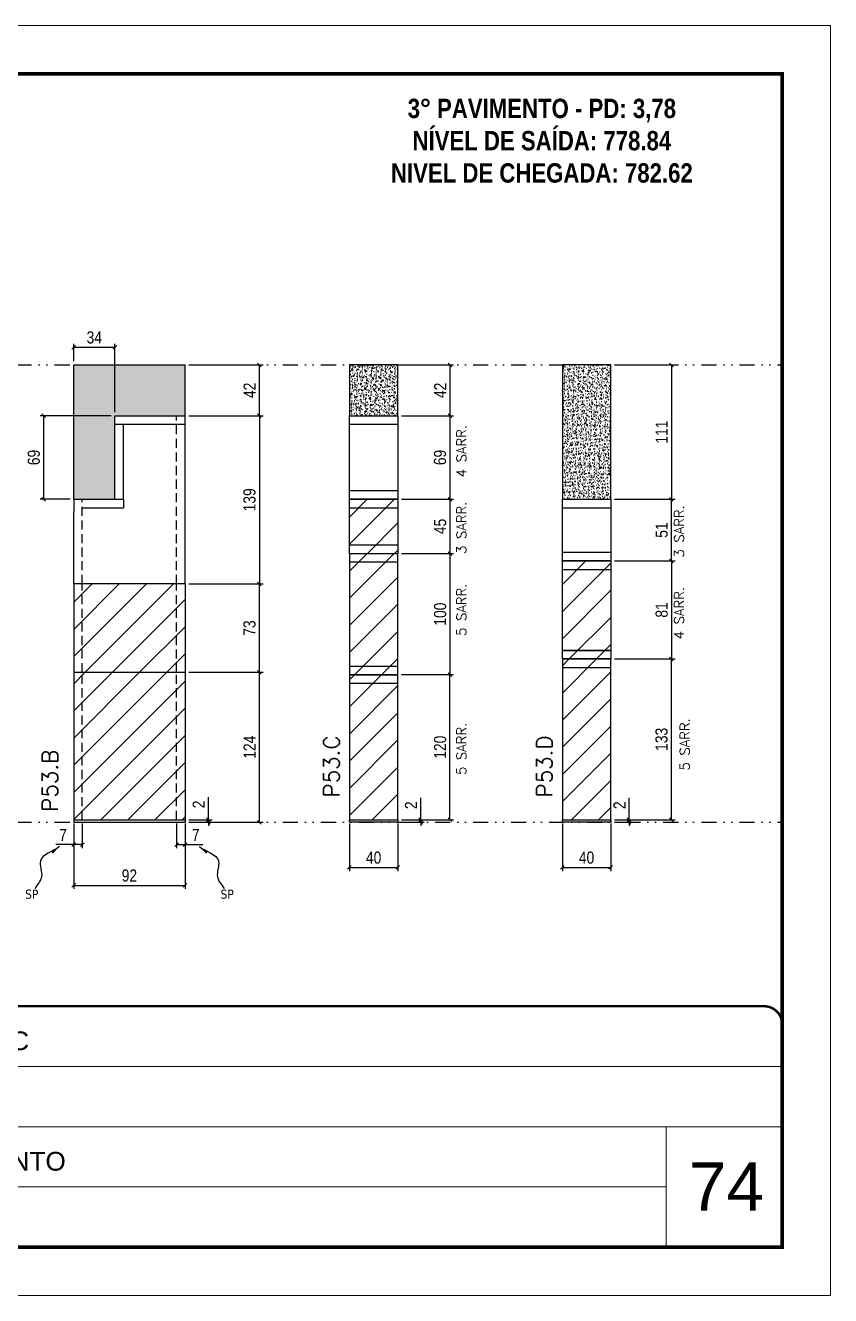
# Model space of a CAD drawing. Extents: x 2949 to 9203, y -16089 to 12527.
# Drawn here: x 5367 to 6033, y -9198 to -8148 of the extents above; entities that cross this region are included whole.
import ezdxf

# ---------------------------------------------------------------- set-up
doc = ezdxf.new("R2010")
doc.units = 0
for name, pattern in [('CONTINUO', [0]), ('DASHED', [0.75, 0.5, -0.25]), ('DIVIDE2', [0.625, 0.25, -0.125, 0, -0.125, 0, -0.125]), ('HIDDEN', [0.375, 0.25, -0.125])]:
    doc.linetypes.add(name, pattern=pattern)
for name, color, linetype, lineweight in [('CARIMBO', 255, 'Continuous', 9), ('Folhas', 255, 'Continuous', 9), ('Hachura', 251, 'Continuous', 9), ('SARRAFO DE PRESSAO', 251, 'DASHED', 9), ('Texto Seção', 7, 'Continuous', 15)]:
    doc.layers.add(name, color=color, linetype=linetype, lineweight=lineweight)
for name, color, linetype in [('COTA', 241, 'Continuous'), ('NOMENCLATURA', 7, 'Continuous'), ('Nível', 160, 'Continuous'), ('Painéis', 200, 'Continuous'), ('Romaneio', 10, 'Continuous'), ('SARR_2.2x7', 40, 'Continuous'), ('Sarrafo de Pressão', 42, 'HIDDEN'), ('texto', 7, 'Continuous')]:
    doc.layers.add(name, color=color, linetype=linetype)
doc.styles.add('ARIAL', font='arial.ttf')
doc.styles.add('COTA TECNICA', font='techl___.ttf', dxfattribs={"height": 10})
doc.styles.add('COTA TECNICA-50', font='techl___.ttf', dxfattribs={"height": 10})
doc.styles.add('REGUA-120', font='ROMANS.shx', dxfattribs={"height": 15})
doc.styles.add('ROMANC', font='techb___.ttf', dxfattribs={"height": 2.5})
doc.styles.add('ROMANS', font='romans.shx')
doc.styles.get("Standard").update_dxf_attribs({"font": 'arial.ttf'})
doc.dimstyles.new('COTA PAINEL-50', dxfattribs={"dimtxt": 10, "dimasz": 3, "dimexe": 3, "dimexo": 3, "dimgap": 3, "dimtad": 1, "dimdec": 1, "dimzin": 12, "dimdsep": 46, "dimtxsty": 'COTA TECNICA-50', "dimblk1": 'OBLIQUE', "dimblk2": 'OBLIQUE', "dimsah": 1, "dimcen": 0.9, "dimclrd": 4, "dimclre": 4, "dimclrt": 240, "dimadec": 1, "dimazin": 3, "dimtfac": 1, "dimtdec": 1, "dimtmove": 0, "dimatfit": 3, "dimfxl": 1, "dimtolj": 1, "dimtzin": 12, "dimarcsym": 0})
doc.dimstyles.new('PAINEL', dxfattribs={"dimtxt": 10, "dimasz": 3, "dimexe": 3, "dimexo": 3, "dimgap": 3, "dimtad": 1, "dimdec": 1, "dimzin": 12, "dimdsep": 46, "dimtxsty": 'COTA TECNICA', "dimblk1": 'OBLIQUE', "dimblk2": 'OBLIQUE', "dimsah": 1, "dimcen": 0.9, "dimclrd": 4, "dimclre": 4, "dimclrt": 240, "dimadec": 1, "dimazin": 3, "dimtfac": 1, "dimtdec": 1, "dimtmove": 0, "dimatfit": 3, "dimfxl": 1, "dimtolj": 1, "dimtzin": 12, "dimarcsym": 0})
doc.dimstyles.get("Standard").update_dxf_attribs({"dimtxt": 0.18, "dimasz": 0.18, "dimexe": 0.18, "dimexo": 0.0625, "dimgap": 0.09, "dimtad": 0, "dimtih": 1, "dimtoh": 1, "dimdec": 4, "dimzin": 0, "dimdsep": 46, "dimtxsty": 'Standard', "dimcen": 0.09, "dimadec": 0, "dimazin": 0, "dimtfac": 1, "dimtdec": 4, "dimtofl": 0, "dimtmove": 0, "dimatfit": 3, "dimfxl": 1, "dimtolj": 1, "dimtzin": 0, "dimarcsym": 0})
pattern_1 = [(45, (-124473.467, -34199.222), (-11.2253202, 11.2253202), [])]
pattern_2 = [(45, (-3170, 3445.725), (-11.22532, 11.22532), [])]

# ---------------------------------------------------------------- blocks, each defined once
blk = doc.blocks.new('9999999999')
at = {"color": 30, "linetype": 'CONTINUO'}
for p, q in [((98564.6, 34379.6), (99584, 34379.6)), ((98564.6, 34329.8), (99488, 34329.8)), ((99584, 34329.8), (99488, 34329.8)), ((99488, 34329.8), (99488, 34230.2)), ((98564.6, 34280), (99488, 34280))]:
    blk.add_line(p, q, dxfattribs=at)
at = {"color": 30, "linetype": 'CONTINUO', "const_width": 2}
blk.add_lwpolyline([(99584, 34230.2), (99584, 34414.4, 0.414214), (99569, 34429.4), (98229, 34429.4, 0.414214), (98214, 34414.4), (98214, 34245.2, 0.414214), (98229, 34230.2), (99584, 34230.2)], format="xyb", dxfattribs=at)
at = {"layer": 'Folhas'}
blk.add_lwpolyline([(98139, 34190.2), (99624, 34190.2), (99624, 35240.2), (98139, 35240.2)], close=True, dxfattribs=at)
at = {"layer": 'Folhas', "color": 30, "const_width": 3}
blk.add_lwpolyline([(98214, 34230.2), (99584, 34230.2), (99584, 35200.2), (98214, 35200.2)], close=True, dxfattribs=at)
at = {"color": 7, "linetype": 'Continuous', "ltscale": 5, "style": 'ARIAL'}
for s, height, p in [('ROCONTEC', 15.48, (98837.7, 34393.1)), ('3° PAVIMENTO', 15.483, (98837.7, 34293.5))]:
    blk.add_text(s, height=height, dxfattribs=at).set_placement(p)
blk = doc.blocks.new('_Oblique')
at = {"color": 0, "linetype": 'ByBlock', "lineweight": -2}
blk.add_line((-0.5, -0.5), (0.5, 0.5), dxfattribs=at)
blk = doc.blocks.new('*D2282')
at = {"layer": 'COTA', "color": 4, "lineweight": -2, "transparency": 16777216}
for p, q in [((5634.8, -8807.3), (5634.8, -8846.7)), ((5674.8, -8807.3), (5674.8, -8846.7)), ((5634.8, -8843.7), (5674.8, -8843.7))]:
    blk.add_line(p, q, dxfattribs=at)
at = {"layer": 'Defpoints', "color": 0, "transparency": 16777216}
for p in [(5634.8, -8804.3), (5674.8, -8804.3), (5674.8, -8843.7)]:
    blk.add_point(p, dxfattribs=at)
at = {"layer": 'COTA', "color": 4, "lineweight": -2, "transparency": 16777216, "xscale": 3, "yscale": 3, "zscale": 3, "rotation": 180}
blk.add_blockref('_Oblique', (5634.8, -8843.7), dxfattribs=at)
at = {"layer": 'COTA', "color": 4, "lineweight": -2, "transparency": 16777216, "xscale": 3, "yscale": 3, "zscale": 3}
blk.add_blockref('_Oblique', (5674.8, -8843.7), dxfattribs=at)
at = {"layer": 'COTA', "color": 240, "transparency": 16777216, "insert": (5654.8, -8835.6), "char_height": 10, "attachment_point": 5, "style": 'COTA TECNICA'}
blk.add_mtext('\\A1;40', dxfattribs=at)
blk = doc.blocks.new('*D2283')
at = {"layer": 'COTA', "color": 4, "lineweight": -2, "transparency": 16777216}
for p, q in [((5693.7, -8804.3), (5693.7, -8786.2)), ((5677.8, -8804.3), (5696.7, -8804.3)), ((5677.8, -8806.3), (5696.7, -8806.3)), ((5693.7, -8806.3), (5693.7, -8804.3)), ((5693.7, -8806.3), (5693.7, -8809.3))]:
    blk.add_line(p, q, dxfattribs=at)
at = {"layer": 'Defpoints', "color": 0, "transparency": 16777216}
for p in [(5674.8, -8804.3), (5674.8, -8806.3), (5693.7, -8804.3)]:
    blk.add_point(p, dxfattribs=at)
at = {"layer": 'COTA', "color": 4, "lineweight": -2, "transparency": 16777216, "xscale": 3, "yscale": 3, "zscale": 3}
for p, rotation in [((5693.7, -8804.3), 270), ((5693.7, -8806.3), 90)]:
    blk.add_blockref('_Oblique', p, dxfattribs=dict(at, rotation=rotation))
at = {"layer": 'COTA', "color": 240, "transparency": 16777216, "insert": (5685.7, -8792.3), "char_height": 10, "attachment_point": 5, "rotation": 90, "style": 'COTA TECNICA-50'}
blk.add_mtext('\\A1;2', dxfattribs=at)
blk = doc.blocks.new('*D2296')
at = {"layer": 'COTA', "color": 4, "linetype": 'ByBlock', "lineweight": -2, "transparency": 16777216}
for p, q in [((5677.8, -8684.3), (5720.9, -8684.3)), ((5717.9, -8804.3), (5717.9, -8684.3)), ((5677.8, -8804.3), (5720.9, -8804.3))]:
    blk.add_line(p, q, dxfattribs=at)
at = {"layer": 'Defpoints', "color": 0, "linetype": 'ByBlock', "transparency": 16777216}
for p in [(5674.8, -8684.3), (5717.9, -8684.3), (5674.8, -8804.3)]:
    blk.add_point(p, dxfattribs=at)
at = {"layer": 'COTA', "color": 4, "linetype": 'ByBlock', "lineweight": -2, "transparency": 16777216, "xscale": 3, "yscale": 3, "zscale": 3}
for p, rotation in [((5717.9, -8684.3), 90), ((5717.9, -8804.3), 270)]:
    blk.add_blockref('_Oblique', p, dxfattribs=dict(at, rotation=rotation))
at = {"layer": 'COTA', "color": 240, "linetype": 'ByBlock', "transparency": 16777216, "insert": (5709.8, -8744.3), "char_height": 10, "attachment_point": 5, "rotation": 90, "style": 'COTA TECNICA'}
blk.add_mtext('\\A1;120', dxfattribs=at)
blk = doc.blocks.new('*D2284')
at = {"layer": 'COTA', "color": 4, "lineweight": -2, "transparency": 16777216}
for p, q in [((5810.8, -8807.3), (5810.8, -8846.7)), ((5850.8, -8807.3), (5850.8, -8846.7)), ((5810.8, -8843.7), (5850.8, -8843.7))]:
    blk.add_line(p, q, dxfattribs=at)
at = {"layer": 'Defpoints', "color": 0, "transparency": 16777216}
for p in [(5810.8, -8804.3), (5850.8, -8804.3), (5850.8, -8843.7)]:
    blk.add_point(p, dxfattribs=at)
at = {"layer": 'COTA', "color": 4, "lineweight": -2, "transparency": 16777216, "xscale": 3, "yscale": 3, "zscale": 3, "rotation": 180}
blk.add_blockref('_Oblique', (5810.8, -8843.7), dxfattribs=at)
at = {"layer": 'COTA', "color": 4, "lineweight": -2, "transparency": 16777216, "xscale": 3, "yscale": 3, "zscale": 3}
blk.add_blockref('_Oblique', (5850.8, -8843.7), dxfattribs=at)
at = {"layer": 'COTA', "color": 240, "transparency": 16777216, "insert": (5830.8, -8835.6), "char_height": 10, "attachment_point": 5, "style": 'COTA TECNICA'}
blk.add_mtext('\\A1;40', dxfattribs=at)
blk = doc.blocks.new('*D2285')
at = {"layer": 'COTA', "color": 4, "lineweight": -2, "transparency": 16777216}
for p, q in [((5866, -8804.3), (5866, -8786.2)), ((5853.8, -8804.3), (5869, -8804.3)), ((5853.8, -8806.3), (5869, -8806.3)), ((5866, -8806.3), (5866, -8804.3)), ((5866, -8806.3), (5866, -8809.3))]:
    blk.add_line(p, q, dxfattribs=at)
at = {"layer": 'Defpoints', "color": 0, "transparency": 16777216}
for p in [(5850.8, -8804.3), (5850.8, -8806.3), (5866, -8804.3)]:
    blk.add_point(p, dxfattribs=at)
at = {"layer": 'COTA', "color": 4, "lineweight": -2, "transparency": 16777216, "xscale": 3, "yscale": 3, "zscale": 3}
for p, rotation in [((5866, -8804.3), 270), ((5866, -8806.3), 90)]:
    blk.add_blockref('_Oblique', p, dxfattribs=dict(at, rotation=rotation))
at = {"layer": 'COTA', "color": 240, "transparency": 16777216, "insert": (5858, -8792.3), "char_height": 10, "attachment_point": 5, "rotation": 90, "style": 'COTA TECNICA-50'}
blk.add_mtext('\\A1;2', dxfattribs=at)
blk = doc.blocks.new('*D2297')
at = {"layer": 'COTA', "color": 4, "linetype": 'ByBlock', "lineweight": -2, "transparency": 16777216}
for p, q in [((5853.8, -8428.3), (5904, -8428.3)), ((5901, -8428.3), (5901, -8539.3)), ((5853.8, -8539.3), (5904, -8539.3))]:
    blk.add_line(p, q, dxfattribs=at)
at = {"layer": 'Defpoints', "color": 0, "linetype": 'ByBlock', "transparency": 16777216}
for p in [(5850.8, -8428.3), (5850.8, -8539.3), (5901, -8539.3)]:
    blk.add_point(p, dxfattribs=at)
at = {"layer": 'COTA', "color": 4, "linetype": 'ByBlock', "lineweight": -2, "transparency": 16777216, "xscale": 3, "yscale": 3, "zscale": 3}
for p, rotation in [((5901, -8428.3), 90), ((5901, -8539.3), 270)]:
    blk.add_blockref('_Oblique', p, dxfattribs=dict(at, rotation=rotation))
at = {"layer": 'COTA', "color": 240, "linetype": 'ByBlock', "transparency": 16777216, "insert": (5892.9, -8483.8), "char_height": 10, "attachment_point": 5, "rotation": 90, "style": 'COTA TECNICA'}
blk.add_mtext('\\A1;111', dxfattribs=at)
blk = doc.blocks.new('*D2298')
at = {"layer": 'COTA', "color": 4, "linetype": 'ByBlock', "lineweight": -2, "transparency": 16777216}
for p, q in [((5853.8, -8671.3), (5904, -8671.3)), ((5901, -8804.3), (5901, -8671.3)), ((5853.8, -8804.3), (5904, -8804.3))]:
    blk.add_line(p, q, dxfattribs=at)
at = {"layer": 'Defpoints', "color": 0, "linetype": 'ByBlock', "transparency": 16777216}
for p in [(5850.8, -8671.3), (5901, -8671.3), (5850.8, -8804.3)]:
    blk.add_point(p, dxfattribs=at)
at = {"layer": 'COTA', "color": 4, "linetype": 'ByBlock', "lineweight": -2, "transparency": 16777216, "xscale": 3, "yscale": 3, "zscale": 3}
for p, rotation in [((5901, -8671.3), 90), ((5901, -8804.3), 270)]:
    blk.add_blockref('_Oblique', p, dxfattribs=dict(at, rotation=rotation))
at = {"layer": 'COTA', "color": 240, "linetype": 'ByBlock', "transparency": 16777216, "insert": (5892.8, -8737.8), "char_height": 10, "attachment_point": 5, "rotation": 90, "style": 'COTA TECNICA'}
blk.add_mtext('\\A1;133', dxfattribs=at)
blk = doc.blocks.new('*D2286')
at = {"layer": 'COTA', "color": 4, "lineweight": -2, "transparency": 16777216}
for p, q in [((5406.9, -8807.3), (5406.9, -8861.5)), ((5498.9, -8807.3), (5498.9, -8861.5)), ((5406.9, -8858.5), (5498.9, -8858.5))]:
    blk.add_line(p, q, dxfattribs=at)
at = {"layer": 'Defpoints', "color": 0, "transparency": 16777216}
for p in [(5406.9, -8804.3), (5498.9, -8804.3), (5498.9, -8858.5)]:
    blk.add_point(p, dxfattribs=at)
at = {"layer": 'COTA', "color": 4, "lineweight": -2, "transparency": 16777216, "xscale": 3, "yscale": 3, "zscale": 3, "rotation": 180}
blk.add_blockref('_Oblique', (5406.9, -8858.5), dxfattribs=at)
at = {"layer": 'COTA', "color": 4, "lineweight": -2, "transparency": 16777216, "xscale": 3, "yscale": 3, "zscale": 3}
blk.add_blockref('_Oblique', (5498.9, -8858.5), dxfattribs=at)
at = {"layer": 'COTA', "color": 240, "transparency": 16777216, "insert": (5452.9, -8850.4), "char_height": 10, "attachment_point": 5, "style": 'COTA TECNICA'}
blk.add_mtext('\\A1;92', dxfattribs=at)
blk = doc.blocks.new('*D2287')
at = {"layer": 'COTA', "color": 4, "lineweight": -2, "transparency": 16777216}
for p, q in [((5491.9, -8807.3), (5491.9, -8827.8)), ((5498.9, -8809.3), (5498.9, -8827.8)), ((5491.9, -8824.8), (5498.9, -8824.8)), ((5498.9, -8824.8), (5513.7, -8824.8))]:
    blk.add_line(p, q, dxfattribs=at)
at = {"layer": 'Defpoints', "color": 0, "transparency": 16777216}
for p in [(5491.9, -8804.3), (5498.9, -8806.3), (5498.9, -8824.8)]:
    blk.add_point(p, dxfattribs=at)
at = {"layer": 'COTA', "color": 4, "lineweight": -2, "transparency": 16777216, "xscale": 3, "yscale": 3, "zscale": 3, "rotation": 180}
blk.add_blockref('_Oblique', (5491.9, -8824.8), dxfattribs=at)
at = {"layer": 'COTA', "color": 4, "lineweight": -2, "transparency": 16777216, "xscale": 3, "yscale": 3, "zscale": 3}
blk.add_blockref('_Oblique', (5498.9, -8824.8), dxfattribs=at)
at = {"layer": 'COTA', "color": 240, "transparency": 16777216, "insert": (5507.8, -8816.8), "char_height": 10, "attachment_point": 5, "style": 'COTA TECNICA-50'}
blk.add_mtext('\\A1;7', dxfattribs=at)
blk = doc.blocks.new('*D2288')
at = {"layer": 'COTA', "color": 4, "lineweight": -2, "transparency": 16777216}
for p, q in [((5406.9, -8809.3), (5406.9, -8827.8)), ((5413.9, -8807.3), (5413.9, -8827.8)), ((5406.9, -8824.8), (5392.2, -8824.8)), ((5413.9, -8824.8), (5406.9, -8824.8))]:
    blk.add_line(p, q, dxfattribs=at)
at = {"layer": 'Defpoints', "color": 0, "transparency": 16777216}
for p in [(5406.9, -8806.3), (5413.9, -8804.3), (5406.9, -8824.8)]:
    blk.add_point(p, dxfattribs=at)
at = {"layer": 'COTA', "color": 4, "lineweight": -2, "transparency": 16777216, "xscale": 3, "yscale": 3, "zscale": 3, "rotation": 180}
blk.add_blockref('_Oblique', (5406.9, -8824.8), dxfattribs=at)
at = {"layer": 'COTA', "color": 4, "lineweight": -2, "transparency": 16777216, "xscale": 3, "yscale": 3, "zscale": 3}
blk.add_blockref('_Oblique', (5413.9, -8824.8), dxfattribs=at)
at = {"layer": 'COTA', "color": 240, "transparency": 16777216, "insert": (5398.1, -8816.8), "char_height": 10, "attachment_point": 5, "style": 'COTA TECNICA-50'}
blk.add_mtext('\\A1;7', dxfattribs=at)
blk = doc.blocks.new('*D2289')
at = {"layer": 'Defpoints', "color": 0, "linetype": 'ByBlock', "transparency": 16777216}
for p in [(5498.9, -8682.3), (5560.4, -8682.3), (5498.9, -8806.3)]:
    blk.add_point(p, dxfattribs=at)
at = {"layer": 'Romaneio', "color": 4, "linetype": 'ByBlock', "lineweight": -2, "transparency": 16777216}
for p, q in [((5501.9, -8682.3), (5563.4, -8682.3)), ((5560.4, -8806.3), (5560.4, -8682.3)), ((5501.9, -8806.3), (5563.4, -8806.3))]:
    blk.add_line(p, q, dxfattribs=at)
at = {"layer": 'Romaneio', "color": 4, "linetype": 'ByBlock', "lineweight": -2, "transparency": 16777216, "xscale": 3, "yscale": 3, "zscale": 3}
for p, rotation in [((5560.4, -8682.3), 90), ((5560.4, -8806.3), 270)]:
    blk.add_blockref('_Oblique', p, dxfattribs=dict(at, rotation=rotation))
at = {"layer": 'Romaneio', "color": 240, "linetype": 'ByBlock', "transparency": 16777216, "insert": (5552.3, -8744.3), "char_height": 10, "attachment_point": 5, "rotation": 90, "style": 'COTA TECNICA'}
blk.add_mtext('\\A1;124', dxfattribs=at)
blk = doc.blocks.new('*D2290')
at = {"layer": 'COTA', "color": 4, "lineweight": -2, "transparency": 16777216}
for p, q in [((5518.2, -8804.3), (5518.2, -8785.5)), ((5501.9, -8804.3), (5521.2, -8804.3)), ((5501.9, -8806.3), (5521.2, -8806.3)), ((5518.2, -8806.3), (5518.2, -8804.3)), ((5518.2, -8806.3), (5518.2, -8809.3))]:
    blk.add_line(p, q, dxfattribs=at)
at = {"layer": 'Defpoints', "color": 0, "transparency": 16777216}
for p in [(5498.9, -8804.3), (5498.9, -8806.3), (5518.2, -8806.3)]:
    blk.add_point(p, dxfattribs=at)
at = {"layer": 'COTA', "color": 4, "lineweight": -2, "transparency": 16777216, "xscale": 3, "yscale": 3, "zscale": 3}
for p, rotation in [((5518.2, -8804.3), 270), ((5518.2, -8806.3), 90)]:
    blk.add_blockref('_Oblique', p, dxfattribs=dict(at, rotation=rotation))
at = {"layer": 'COTA', "color": 240, "transparency": 16777216, "insert": (5510.2, -8791.6), "char_height": 10, "attachment_point": 5, "rotation": 90, "style": 'COTA TECNICA-50'}
blk.add_mtext('\\A1;2', dxfattribs=at)
blk = doc.blocks.new('*D2291')
at = {"layer": 'COTA', "color": 4, "linetype": 'ByBlock', "lineweight": -2, "transparency": 16777216}
for p, q in [((5501.9, -8609.3), (5563.4, -8609.3)), ((5560.4, -8682.3), (5560.4, -8609.3)), ((5504.3, -8682.3), (5563.4, -8682.3))]:
    blk.add_line(p, q, dxfattribs=at)
at = {"layer": 'Defpoints', "color": 0, "linetype": 'ByBlock', "transparency": 16777216}
for p in [(5498.9, -8609.3), (5560.4, -8609.3), (5501.3, -8682.3)]:
    blk.add_point(p, dxfattribs=at)
at = {"layer": 'COTA', "color": 4, "linetype": 'ByBlock', "lineweight": -2, "transparency": 16777216, "xscale": 3, "yscale": 3, "zscale": 3}
for p, rotation in [((5560.4, -8609.3), 90), ((5560.4, -8682.3), 270)]:
    blk.add_blockref('_Oblique', p, dxfattribs=dict(at, rotation=rotation))
at = {"layer": 'COTA', "color": 240, "linetype": 'ByBlock', "transparency": 16777216, "insert": (5552.2, -8645.8), "char_height": 10, "attachment_point": 5, "rotation": 90, "style": 'COTA TECNICA'}
blk.add_mtext('\\A1;73', dxfattribs=at)
blk = doc.blocks.new('*D2300')
at = {"layer": 'COTA', "color": 4, "linetype": 'ByBlock', "lineweight": -2, "transparency": 16777216}
for p, q in [((5677.8, -8428.3), (5720.9, -8428.3)), ((5717.9, -8428.3), (5717.9, -8470.3)), ((5677.8, -8470.3), (5720.9, -8470.3))]:
    blk.add_line(p, q, dxfattribs=at)
at = {"layer": 'Defpoints', "color": 0, "linetype": 'ByBlock', "transparency": 16777216}
for p in [(5674.8, -8428.3), (5674.8, -8470.3), (5717.9, -8470.3)]:
    blk.add_point(p, dxfattribs=at)
at = {"layer": 'COTA', "color": 4, "linetype": 'ByBlock', "lineweight": -2, "transparency": 16777216, "xscale": 3, "yscale": 3, "zscale": 3}
for p, rotation in [((5717.9, -8428.3), 90), ((5717.9, -8470.3), 270)]:
    blk.add_blockref('_Oblique', p, dxfattribs=dict(at, rotation=rotation))
at = {"layer": 'COTA', "color": 240, "linetype": 'ByBlock', "transparency": 16777216, "insert": (5709.8, -8449.3), "char_height": 10, "attachment_point": 5, "rotation": 90, "style": 'COTA TECNICA'}
blk.add_mtext('\\A1;42', dxfattribs=at)
blk = doc.blocks.new('*D2292')
at = {"layer": 'COTA', "color": 4, "linetype": 'ByBlock', "lineweight": -2, "transparency": 16777216}
for p, q in [((5677.8, -8584.3), (5720.9, -8584.3)), ((5717.9, -8584.3), (5717.9, -8684.3)), ((5677.8, -8684.3), (5720.9, -8684.3))]:
    blk.add_line(p, q, dxfattribs=at)
at = {"layer": 'Defpoints', "color": 0, "linetype": 'ByBlock', "transparency": 16777216}
for p in [(5674.8, -8584.3), (5674.8, -8684.3), (5717.9, -8684.3)]:
    blk.add_point(p, dxfattribs=at)
at = {"layer": 'COTA', "color": 4, "linetype": 'ByBlock', "lineweight": -2, "transparency": 16777216, "xscale": 3, "yscale": 3, "zscale": 3}
for p, rotation in [((5717.9, -8584.3), 90), ((5717.9, -8684.3), 270)]:
    blk.add_blockref('_Oblique', p, dxfattribs=dict(at, rotation=rotation))
at = {"layer": 'COTA', "color": 240, "linetype": 'ByBlock', "transparency": 16777216, "insert": (5709.8, -8634.3), "char_height": 10, "attachment_point": 5, "rotation": 90, "style": 'COTA TECNICA'}
blk.add_mtext('\\A1;100', dxfattribs=at)
blk = doc.blocks.new('*D2299')
at = {"layer": 'COTA', "color": 4, "lineweight": -2, "transparency": 16777216}
for p, q in [((5853.8, -8590.3), (5904, -8590.3)), ((5901, -8590.3), (5901, -8671.3)), ((5853.8, -8671.3), (5904, -8671.3))]:
    blk.add_line(p, q, dxfattribs=at)
at = {"layer": 'Defpoints', "color": 0, "transparency": 16777216}
for p in [(5850.8, -8590.3), (5850.8, -8671.3), (5901, -8671.3)]:
    blk.add_point(p, dxfattribs=at)
at = {"layer": 'COTA', "color": 4, "lineweight": -2, "transparency": 16777216, "xscale": 3, "yscale": 3, "zscale": 3}
for p, rotation in [((5901, -8590.3), 90), ((5901, -8671.3), 270)]:
    blk.add_blockref('_Oblique', p, dxfattribs=dict(at, rotation=rotation))
at = {"layer": 'COTA', "color": 240, "transparency": 16777216, "insert": (5892.9, -8630.8), "char_height": 10, "attachment_point": 5, "rotation": 90, "style": 'COTA TECNICA'}
blk.add_mtext('\\A1;81', dxfattribs=at)
blk = doc.blocks.new('*D2441')
at = {"layer": 'COTA', "color": 4, "lineweight": -2, "transparency": 16777216}
for p, q in [((5501.9, -8470.3), (5563.4, -8470.3)), ((5560.4, -8470.3), (5560.4, -8609.3)), ((5501.9, -8609.3), (5563.4, -8609.3))]:
    blk.add_line(p, q, dxfattribs=at)
at = {"layer": 'Defpoints', "color": 0, "transparency": 16777216}
for p in [(5498.9, -8470.3), (5498.9, -8609.3), (5560.4, -8609.3)]:
    blk.add_point(p, dxfattribs=at)
at = {"layer": 'COTA', "color": 4, "lineweight": -2, "transparency": 16777216, "xscale": 3, "yscale": 3, "zscale": 3}
for p, rotation in [((5560.4, -8470.3), 90), ((5560.4, -8609.3), 270)]:
    blk.add_blockref('_Oblique', p, dxfattribs=dict(at, rotation=rotation))
at = {"layer": 'COTA', "color": 240, "transparency": 16777216, "insert": (5552.2, -8539.8), "char_height": 10, "attachment_point": 5, "rotation": 90, "style": 'COTA TECNICA-50'}
blk.add_mtext('\\A1;139', dxfattribs=at)
blk = doc.blocks.new('*D2442')
at = {"layer": 'COTA', "color": 4, "lineweight": -2, "transparency": 16777216}
for p, q in [((5406.9, -8425.3), (5406.9, -8410.8)), ((5440.9, -8413.8), (5406.9, -8413.8)), ((5440.9, -8467.3), (5440.9, -8410.8))]:
    blk.add_line(p, q, dxfattribs=at)
at = {"layer": 'Defpoints', "color": 0, "transparency": 16777216}
for p in [(5406.9, -8413.8), (5406.9, -8428.3), (5440.9, -8470.3)]:
    blk.add_point(p, dxfattribs=at)
at = {"layer": 'COTA', "color": 4, "lineweight": -2, "transparency": 16777216, "xscale": 3, "yscale": 3, "zscale": 3, "rotation": 180}
blk.add_blockref('_Oblique', (5406.9, -8413.8), dxfattribs=at)
at = {"layer": 'COTA', "color": 4, "lineweight": -2, "transparency": 16777216, "xscale": 3, "yscale": 3, "zscale": 3}
blk.add_blockref('_Oblique', (5440.9, -8413.8), dxfattribs=at)
at = {"layer": 'COTA', "color": 240, "transparency": 16777216, "insert": (5423.9, -8405.6), "char_height": 10, "attachment_point": 5, "style": 'COTA TECNICA-50'}
blk.add_mtext('\\A1;34', dxfattribs=at)
blk = doc.blocks.new('*D2443')
at = {"layer": 'COTA', "color": 4, "lineweight": -2, "transparency": 16777216}
for p, q in [((5437.9, -8470.3), (5379, -8470.3)), ((5382, -8470.3), (5382, -8539.3)), ((5403.9, -8539.3), (5379, -8539.3))]:
    blk.add_line(p, q, dxfattribs=at)
at = {"layer": 'Defpoints', "color": 0, "transparency": 16777216}
for p in [(5440.9, -8470.3), (5382, -8539.3), (5406.9, -8539.3)]:
    blk.add_point(p, dxfattribs=at)
at = {"layer": 'COTA', "color": 4, "lineweight": -2, "transparency": 16777216, "xscale": 3, "yscale": 3, "zscale": 3}
for p, rotation in [((5382, -8470.3), 90), ((5382, -8539.3), 270)]:
    blk.add_blockref('_Oblique', p, dxfattribs=dict(at, rotation=rotation))
at = {"layer": 'COTA', "color": 240, "transparency": 16777216, "insert": (5373.9, -8504.8), "char_height": 10, "attachment_point": 5, "rotation": 90, "style": 'COTA TECNICA-50'}
blk.add_mtext('\\A1;69', dxfattribs=at)
blk = doc.blocks.new('*D2444')
at = {"layer": 'COTA', "color": 4, "lineweight": -2, "transparency": 16777216}
for p, q in [((5677.8, -8539.3), (5720.9, -8539.3)), ((5717.9, -8539.3), (5717.9, -8584.3)), ((5677.8, -8584.3), (5720.9, -8584.3))]:
    blk.add_line(p, q, dxfattribs=at)
at = {"layer": 'Defpoints', "color": 0, "transparency": 16777216}
for p in [(5674.8, -8539.3), (5674.8, -8584.3), (5717.9, -8584.3)]:
    blk.add_point(p, dxfattribs=at)
at = {"layer": 'COTA', "color": 4, "lineweight": -2, "transparency": 16777216, "xscale": 3, "yscale": 3, "zscale": 3}
for p, rotation in [((5717.9, -8539.3), 90), ((5717.9, -8584.3), 270)]:
    blk.add_blockref('_Oblique', p, dxfattribs=dict(at, rotation=rotation))
at = {"layer": 'COTA', "color": 240, "transparency": 16777216, "insert": (5709.8, -8561.8), "char_height": 10, "attachment_point": 5, "rotation": 90, "style": 'COTA TECNICA-50'}
blk.add_mtext('\\A1;45', dxfattribs=at)
blk = doc.blocks.new('*D2882')
at = {"layer": 'COTA', "color": 4, "lineweight": -2, "transparency": 16777216}
for p, q in [((5677.8, -8470.3), (5720.9, -8470.3)), ((5717.9, -8470.3), (5717.9, -8539.3)), ((5677.8, -8539.3), (5720.9, -8539.3))]:
    blk.add_line(p, q, dxfattribs=at)
at = {"layer": 'Defpoints', "color": 0, "transparency": 16777216}
for p in [(5674.8, -8470.3), (5674.8, -8539.3), (5717.9, -8539.3)]:
    blk.add_point(p, dxfattribs=at)
at = {"layer": 'COTA', "color": 4, "lineweight": -2, "transparency": 16777216, "xscale": 3, "yscale": 3, "zscale": 3}
for p, rotation in [((5717.9, -8470.3), 90), ((5717.9, -8539.3), 270)]:
    blk.add_blockref('_Oblique', p, dxfattribs=dict(at, rotation=rotation))
at = {"layer": 'COTA', "color": 240, "transparency": 16777216, "insert": (5709.7, -8504.8), "char_height": 10, "attachment_point": 5, "rotation": 90, "style": 'COTA TECNICA-50'}
blk.add_mtext('\\A1;69', dxfattribs=at)
blk = doc.blocks.new('*D2883')
at = {"layer": 'COTA', "color": 4, "lineweight": -2, "transparency": 16777216}
for p, q in [((5853.8, -8539.3), (5904, -8539.3)), ((5901, -8590.3), (5901, -8539.3)), ((5853.8, -8590.3), (5904, -8590.3))]:
    blk.add_line(p, q, dxfattribs=at)
at = {"layer": 'Defpoints', "color": 0, "transparency": 16777216}
for p in [(5850.8, -8539.3), (5901, -8539.3), (5850.8, -8590.3)]:
    blk.add_point(p, dxfattribs=at)
at = {"layer": 'COTA', "color": 4, "lineweight": -2, "transparency": 16777216, "xscale": 3, "yscale": 3, "zscale": 3}
for p, rotation in [((5901, -8539.3), 90), ((5901, -8590.3), 270)]:
    blk.add_blockref('_Oblique', p, dxfattribs=dict(at, rotation=rotation))
at = {"layer": 'COTA', "color": 240, "transparency": 16777216, "insert": (5892.9, -8564.8), "char_height": 10, "attachment_point": 5, "rotation": 90, "style": 'COTA TECNICA-50'}
blk.add_mtext('\\A1;51', dxfattribs=at)
blk = doc.blocks.new('*D2884')
at = {"layer": 'COTA', "color": 4, "lineweight": -2, "transparency": 16777216}
for p, q in [((5501.9, -8428.3), (5563.4, -8428.3)), ((5560.4, -8470.3), (5560.4, -8428.3)), ((5501.9, -8470.3), (5563.4, -8470.3))]:
    blk.add_line(p, q, dxfattribs=at)
at = {"layer": 'Defpoints', "color": 0, "transparency": 16777216}
for p in [(5498.9, -8428.3), (5560.4, -8428.3), (5498.9, -8470.3)]:
    blk.add_point(p, dxfattribs=at)
at = {"layer": 'COTA', "color": 4, "lineweight": -2, "transparency": 16777216, "xscale": 3, "yscale": 3, "zscale": 3}
for p, rotation in [((5560.4, -8428.3), 90), ((5560.4, -8470.3), 270)]:
    blk.add_blockref('_Oblique', p, dxfattribs=dict(at, rotation=rotation))
at = {"layer": 'COTA', "color": 240, "transparency": 16777216, "insert": (5552.3, -8449.3), "char_height": 10, "attachment_point": 5, "rotation": 90, "style": 'COTA TECNICA-50'}
blk.add_mtext('\\A1;42', dxfattribs=at)

msp = doc.modelspace()

# ---------------------------------------------------------------- hatches: boundary and pattern name
at = {"layer": 'COTA', "linetype": 'ByBlock'}
h = msp.add_hatch(dxfattribs=at)
h.set_pattern_fill('AR-CONC', color=256, scale=0.03)
h.set_pattern_definition([(50, (1858.552, -6873.4506), (5.46554, -0.4781726), [0.5715, -6.2865]), (355, (1858.552, -6873.4506), (-1.057303, 5.731705), [0.4572, -5.0292175]), (100.45144, (1859.007, -6873.4905), (4.4082374, 5.2535326), [0.4857, -5.342707]), (46.1842, (1858.552, -6871.9266), (8.132371, -1.26127), [0.85725, -9.42975]), (96.63556, (1859.2295, -6872.032), (7.122124, 7.422784), [0.72855, -8.014068]), (351.18415, (1858.552, -6871.927), (7.122124, 7.422784), [0.685799, -7.543792]), (21, (1859.314, -6872.3076), (4.5484317, -3.067956), [0.5715, -6.2865]), (326, (1859.314, -6872.3076), (1.854061, 5.525639), [0.4572, -5.0292]), (71.45144, (1859.693, -6872.5633), (6.4024926, 2.457683), [0.4857, -5.342698]), (37.5, (1858.5518, -6873.4506), (0.0926581, 2.5366512), [0, -4.96824, 0, -5.1054, 0, -5.04825]), (7.5, (1858.5518, -6873.4506), (2.0045899, 3.0054172), [0, -2.91084, 0, -4.85394, 0, -1.92405]), (327.5, (1856.8525, -6873.4506), (4.0677179, -0.1718623), [0, -1.905, 0, -5.9436, 0, -7.8867]), (317.5, (1856.0905, -6873.4506), (4.4438754, 0.7627947), [0, -2.4765, 0, -3.94716, 0, -5.6007])])
h.paths.add_polyline_path([(5406.95, -8539.33), (5440.95, -8539.33), (5440.95, -8470.33), (5498.95, -8470.33), (5498.95, -8428.33), (5406.95, -8428.33)])
h = msp.add_hatch(dxfattribs=at)
h.set_pattern_fill('AR-CONC', color=256, scale=0.03)
h.set_pattern_definition([(50, (-126090.3215, -37706.547), (5.46554007, -0.47817257), [0.5715, -6.2865]), (355, (-126090.3215, -37706.547), (-1.05730264, 5.73170536), [0.4572, -5.02921753]), (100.4514447, (-126089.866, -37706.587), (4.40823741, 5.25353256), [0.48570026, -5.34270734]), (46.1842, (-126090.3215, -37705.023), (8.13237123, -1.26126984), [0.85725, -9.42975]), (96.6355576, (-126089.644, -37705.128), (7.122124, 7.42278374), [0.7285507, -8.01406824]), (351.184151, (-126090.3215, -37705.023), (7.122124, 7.42278374), [0.685799, -7.54379196]), (21, (-126089.5595, -37705.404), (4.54843174, -3.06795595), [0.5715, -6.2865]), (326, (-126089.5595, -37705.404), (1.85406085, 5.52563898), [0.4572, -5.0292]), (71.451445, (-126089.1805, -37705.6596), (6.40249258, 2.45768307), [0.48570026, -5.34269813]), (37.5, (-126090.3215, -37706.547), (0.092658098, 2.536651166), [0, -4.96824, 0, -5.1054, 0, -5.04825]), (7.5, (-126090.3215, -37706.547), (2.004589875, 3.005417245), [0, -2.91084, 0, -4.85394, 0, -1.92405]), (327.5, (-126092.0208, -37706.547), (4.067717855, -0.17186232), [0, -1.905, 0, -5.9436, 0, -7.8867]), (317.5, (-126092.7828, -37706.547), (4.44387544, 0.76279473), [0, -2.4765, 0, -3.94716, 0, -5.6007])])
h.paths.add_polyline_path([(5634.78, -8470.33), (5674.78, -8470.33), (5674.78, -8428.33), (5634.78, -8428.33)])
h = msp.add_hatch(dxfattribs=at)
h.set_pattern_fill('AR-CONC', color=256, scale=0.03)
h.set_pattern_definition([(50, (-125914.2647, -37683.747), (5.46554007, -0.47817257), [0.5715, -6.2865]), (355, (-125914.2647, -37683.747), (-1.05730264, 5.73170536), [0.4572, -5.02921753]), (100.4514447, (-125913.809, -37683.787), (4.40823741, 5.25353256), [0.48570026, -5.34270734]), (46.1842, (-125914.265, -37682.223), (8.13237123, -1.26126984), [0.85725, -9.42975]), (96.6355576, (-125913.587, -37682.328), (7.122124, 7.42278374), [0.7285507, -8.01406824]), (351.184151, (-125914.265, -37682.223), (7.122124, 7.42278374), [0.685799, -7.54379196]), (21, (-125913.5027, -37682.604), (4.54843174, -3.06795595), [0.5715, -6.2865]), (326, (-125913.5027, -37682.604), (1.85406085, 5.52563898), [0.4572, -5.0292]), (71.451445, (-125913.1237, -37682.8596), (6.40249258, 2.45768307), [0.48570026, -5.34269813]), (37.5, (-125914.2647, -37683.747), (0.092658098, 2.536651166), [0, -4.96824, 0, -5.1054, 0, -5.04825]), (7.5, (-125914.2647, -37683.747), (2.004589875, 3.005417245), [0, -2.91084, 0, -4.85394, 0, -1.92405]), (327.5, (-125915.964, -37683.747), (4.067717855, -0.17186232), [0, -1.905, 0, -5.9436, 0, -7.8867]), (317.5, (-125916.726, -37683.747), (4.44387544, 0.76279473), [0, -2.4765, 0, -3.94716, 0, -5.6007])])
h.paths.add_polyline_path([(5810.84, -8539.33), (5850.84, -8539.33), (5850.84, -8428.33), (5810.84, -8428.33)])
at = {"layer": 'Hachura', "linetype": 'ByBlock'}
h = msp.add_hatch(dxfattribs=at)
h.set_pattern_fill('ANSI31', color=256, scale=5)
h.paths.add_polyline_path([(5674.78, -8539.33), (5634.78, -8539.33), (5634.78, -8584.33), (5674.78, -8584.33)])
h = msp.add_hatch(dxfattribs=at)
h.set_pattern_fill('ANSI31', color=256, scale=5)
h.set_pattern_definition(pattern_1)
h.paths.add_polyline_path([(5674.78, -8584.33), (5634.78, -8584.33), (5634.78, -8804.33), (5674.78, -8804.33)])
at = {"layer": 'Hachura'}
h = msp.add_hatch(dxfattribs=at)
h.set_pattern_fill('ANSI31', color=256, scale=5)
h.set_pattern_definition(pattern_2)
h.paths.add_polyline_path([(5850.84, -8671.33), (5850.84, -8590.33), (5810.84, -8590.33), (5810.84, -8671.33)])
at = {"layer": 'Hachura', "linetype": 'ByBlock'}
h = msp.add_hatch(dxfattribs=at)
h.set_pattern_fill('ANSI31', color=256, scale=5)
h.set_pattern_definition(pattern_1)
h.paths.add_polyline_path([(5498.95, -8609.33), (5406.95, -8609.33), (5406.95, -8682.33), (5498.95, -8682.33)])
at = {"layer": 'Hachura'}
h = msp.add_hatch(dxfattribs=at)
h.set_pattern_fill('ANSI31', color=256, scale=5)
h.set_pattern_definition(pattern_2)
h.paths.add_polyline_path([(5850.84, -8671.33), (5810.84, -8671.33), (5810.84, -8804.33), (5850.84, -8804.33)])
at = {"layer": 'Hachura', "linetype": 'ByBlock'}
h = msp.add_hatch(dxfattribs=at)
h.set_pattern_fill('ANSI31', color=256, scale=5)
h.set_pattern_definition(pattern_1)
h.paths.add_polyline_path([(5498.95, -8682.33), (5406.95, -8682.33), (5406.95, -8804.33), (5498.95, -8804.33)])

# ---------------------------------------------------------------- linework, layer by layer
at = {"layer": 'COTA', "linetype": 'ByBlock'}
for p, q in [((5406.95, -8539.33), (5406.95, -8428.33)), ((5406.95, -8428.33), (5498.95, -8428.33)), ((5498.95, -8470.33), (5498.95, -8428.33))]:
    msp.add_line(p, q, dxfattribs=at)
for points in [[(5634.78, -8470.33), (5674.78, -8470.33), (5674.78, -8428.33), (5634.78, -8428.33)], [(5810.84, -8539.33), (5850.84, -8539.33), (5850.84, -8428.33), (5810.84, -8428.33)]]:
    msp.add_lwpolyline(points, close=True, dxfattribs=at)
at = {"layer": 'Nível', "color": 4, "linetype": 'DIVIDE2', "ltscale": 50}
for p, q in [((4982.19, -8428.33), (5992.53, -8428.33)), ((4982.19, -8806.33), (5992.53, -8806.33))]:
    msp.add_line(p, q, dxfattribs=at)
at = {"layer": 'Painéis'}
for p, q in [((5440.95, -8539.33), (5440.95, -8470.33)), ((5440.95, -8470.33), (5498.95, -8470.33)), ((5498.95, -8532.33), (5498.95, -8470.33)), ((5634.78, -8470.33), (5674.78, -8470.33)), ((5634.78, -8539.33), (5634.78, -8470.33)), ((5674.78, -8470.33), (5674.78, -8539.33)), ((5498.95, -8609.33), (5498.95, -8532.33)), ((5406.95, -8539.33), (5440.95, -8539.33)), ((5406.95, -8539.33), (5406.95, -8549.33)), ((5634.78, -8584.33), (5634.78, -8539.33)), ((5634.78, -8539.33), (5674.78, -8539.33)), ((5674.78, -8539.33), (5634.78, -8539.33)), ((5674.78, -8539.33), (5674.78, -8584.33)), ((5810.84, -8539.33), (5850.84, -8539.33)), ((5810.84, -8590.33), (5810.84, -8539.33)), ((5850.84, -8539.33), (5850.84, -8590.33)), ((5406.95, -8609.33), (5406.95, -8549.33)), ((5810.84, -8590.33), (5850.84, -8590.33)), ((5810.84, -8671.33), (5810.84, -8590.33)), ((5850.84, -8590.33), (5810.84, -8590.33)), ((5850.84, -8590.33), (5850.84, -8671.33)), ((5498.95, -8609.33), (5406.95, -8609.33)), ((5810.84, -8671.33), (5850.84, -8671.33)), ((5850.84, -8671.33), (5810.84, -8671.33))]:
    msp.add_line(p, q, dxfattribs=at)
at = {"layer": 'Painéis', "linetype": 'ByBlock'}
for p, q in [((5674.78, -8584.33), (5634.78, -8584.33)), ((5634.78, -8584.33), (5634.78, -8684.33)), ((5674.78, -8684.33), (5674.78, -8584.33)), ((5406.95, -8609.33), (5406.95, -8806.33)), ((5498.95, -8609.33), (5406.95, -8609.33)), ((5498.95, -8609.33), (5498.95, -8806.33)), ((5406.95, -8682.33), (5498.95, -8682.33)), ((5406.95, -8682.33), (5498.95, -8682.33)), ((5634.78, -8684.33), (5674.78, -8684.33)), ((5406.95, -8804.33), (5498.95, -8804.33)), ((5406.95, -8806.33), (5498.95, -8806.33))]:
    msp.add_line(p, q, dxfattribs=at)
at = {"layer": 'Painéis'}
for points in [[(5810.84, -8804.33), (5850.84, -8804.33), (5850.84, -8671.33), (5810.84, -8671.33)], [(5810.84, -8671.33), (5850.84, -8671.33), (5850.84, -8671.33), (5810.84, -8671.33)], [(5634.78, -8804.33), (5674.78, -8804.33), (5674.78, -8684.33), (5634.78, -8684.33)], [(5634.78, -8804.33), (5674.78, -8804.33), (5674.78, -8806.33), (5634.78, -8806.33)], [(5810.84, -8804.33), (5850.84, -8804.33), (5850.84, -8806.33), (5810.84, -8806.33)]]:
    msp.add_lwpolyline(points, close=True, dxfattribs=at)
at = {"layer": 'SARR_2.2x7'}
for p, q in [((5440.95, -8477.33), (5498.95, -8477.33)), ((5447.95, -8539.33), (5447.95, -8477.33)), ((5634.78, -8477.33), (5674.78, -8477.33)), ((5674.78, -8532.33), (5634.78, -8532.33)), ((5413.95, -8546.33), (5447.95, -8546.33)), ((5440.95, -8539.33), (5447.95, -8539.33)), ((5447.95, -8539.33), (5447.95, -8546.33)), ((5634.78, -8546.33), (5674.78, -8546.33)), ((5810.84, -8546.33), (5850.84, -8546.33)), ((5674.78, -8577.33), (5634.78, -8577.33)), ((5850.84, -8583.33), (5810.84, -8583.33)), ((5674.78, -8591.33), (5634.78, -8591.33)), ((5810.84, -8597.33), (5850.84, -8597.33)), ((5810.84, -8664.33), (5850.84, -8664.33)), ((5850.84, -8664.33), (5810.84, -8664.33)), ((5634.78, -8677.33), (5674.78, -8677.33)), ((5810.84, -8678.33), (5850.84, -8678.33)), ((5810.84, -8678.33), (5850.84, -8678.33)), ((5634.78, -8691.33), (5674.78, -8691.33))]:
    msp.add_line(p, q, dxfattribs=at)
at = {"layer": 'Sarrafo de Pressão', "ltscale": 30}
for p, q in [((5491.95, -8609.33), (5491.95, -8470.33)), ((5413.95, -8609.33), (5413.95, -8539.33)), ((5413.95, -8682.33), (5413.95, -8609.33)), ((5491.95, -8682.33), (5491.95, -8609.33)), ((5413.95, -8804.33), (5413.95, -8682.33)), ((5491.95, -8804.33), (5491.95, -8682.33))]:
    msp.add_line(p, q, dxfattribs=at)

# ---------------------------------------------------------------- block references
at = {"layer": 'SARRAFO DE PRESSAO', "color": 6, "linetype": 'ByBlock'}
msp.add_blockref('9999999999', (-93591.44, -43387.82), dxfattribs=at)

# ---------------------------------------------------------------- texts
at = {"layer": 'CARIMBO', "style": 'ARIAL'}
msp.add_text('74', height=40, dxfattribs=at).set_placement((5915.39, -9127.47))
at = {"layer": 'NOMENCLATURA', "color": 2, "insert": (5793.86, -8181.56), "char_height": 16, "attachment_point": 2, "style": 'ROMANC'}
msp.add_mtext_dynamic_manual_height_columns('\\P3° PAVIMENTO - PD: 3,78\\PNÍVEL DE SAÍDA: 778.84\\PNIVEL DE CHEGADA: 782.62', width=300.2766, gutter_width=1, heights=[0], dxfattribs=at)
at = {"layer": 'texto', "color": 0, "char_height": 7.5, "attachment_point": 5}
for insert in [(5372.17, -8865.83), (5533.72, -8865.83)]:
    msp.add_mtext('{\\fTahoma|b0|i0|c0|p34;\\C4;SP}', dxfattribs=dict(at, insert=insert))
at = {"layer": 'Texto Seção', "linetype": 'Continuous', "style": 'ROMANS'}
for s, p in [('4 SARR.', (5731.37, -8521.17)), ('3 SARR.', (5731.37, -8584.51)), ('3 SARR.', (5911.35, -8587.53)), ('5 SARR.', (5731.37, -8652.31)), ('4 SARR.', (5911.35, -8655.09)), ('5 SARR.', (5731.37, -8767.29)), ('5 SARR.', (5915.99, -8763.57))]:
    msp.add_text(s, height=8, rotation=90, dxfattribs=at).set_placement(p)
at = {"layer": 'Texto Seção', "style": 'REGUA-120'}
msp.add_text('P53.B', height=13, rotation=90, dxfattribs=at).set_placement((5393.67, -8797.7))
at = {"layer": 'Texto Seção', "char_height": 13, "width": 285.3299, "attachment_point": 7, "rotation": 90, "style": 'REGUA-120'}
for s, insert in [('P53.C', (5626.45, -8785.87)), ('P53.D', (5802.51, -8785.87))]:
    msp.add_mtext(s, dxfattribs=dict(at, insert=insert))

# ---------------------------------------------------------------- dimensions: what is measured, and where the dimension line sits
at = {"layer": 'COTA'}
for base, p1, p2, angle, dimstyle, picture, middle in [((5406.95, -8413.84), (5440.95, -8470.33), (5406.95, -8428.33), 180, 'COTA PAINEL-50', '*D2442', (5423.95, -8405.62)), ((5560.41, -8428.33), (5498.95, -8470.33), (5498.95, -8428.33), 90, 'COTA PAINEL-50', '*D2884', (5552.33, -8449.33)), ((5382.02, -8539.33), (5440.95, -8470.33), (5406.95, -8539.33), 90, 'COTA PAINEL-50', '*D2443', (5373.89, -8504.83)), ((5560.41, -8609.33), (5498.95, -8470.33), (5498.95, -8609.33), 90, 'COTA PAINEL-50', '*D2441', (5552.16, -8539.83)), ((5717.86, -8539.33), (5674.78, -8470.33), (5674.78, -8539.33), 90, 'COTA PAINEL-50', '*D2882', (5709.73, -8504.83)), ((5717.86, -8584.33), (5674.78, -8539.33), (5674.78, -8584.33), 90, 'COTA PAINEL-50', '*D2444', (5709.75, -8561.83)), ((5900.99, -8539.33), (5850.84, -8590.33), (5850.84, -8539.33), 90, 'COTA PAINEL-50', '*D2883', (5892.88, -8564.83)), ((5900.99, -8671.33), (5850.84, -8590.33), (5850.84, -8671.33), 90, 'PAINEL', '*D2299', (5892.89, -8630.83)), ((5406.95, -8824.84), (5413.95, -8804.33), (5406.95, -8806.33), 180, 'COTA PAINEL-50', '*D2288', (5398.08, -8816.77))]:
    dim = msp.add_linear_dim(base=base, p1=p1, p2=p2, angle=angle, dimstyle=dimstyle, dxfattribs=at)
    dim.commit()
    dim.dimension.update_dxf_attribs({"geometry": picture, "text_midpoint": middle})
at = {"layer": 'COTA', "linetype": 'ByBlock'}
dim = msp.add_linear_dim(base=(5717.86, -8470.33), p1=(5674.78, -8428.33), p2=(5674.78, -8470.33), angle=90, dimstyle='PAINEL', dxfattribs=at)
dim.commit()
dim.dimension.update_dxf_attribs({"geometry": '*D2300', "text_midpoint": (5717.86, -8449.33), "dimtype": 160})
for base, p1, p2, picture, middle in [((5900.99, -8539.33), (5850.84, -8428.33), (5850.84, -8539.33), '*D2297', (5892.93, -8483.83)), ((5717.86, -8684.33), (5674.78, -8584.33), (5674.78, -8684.33), '*D2292', (5709.76, -8634.33)), ((5560.41, -8609.33), (5501.28, -8682.33), (5498.95, -8609.33), '*D2291', (5552.19, -8645.83)), ((5900.99, -8671.33), (5850.84, -8804.33), (5850.84, -8671.33), '*D2298', (5892.77, -8737.83)), ((5717.86, -8684.33), (5674.78, -8804.33), (5674.78, -8684.33), '*D2296', (5709.76, -8744.33))]:
    dim = msp.add_linear_dim(base=base, p1=p1, p2=p2, angle=90, dimstyle='PAINEL', dxfattribs=at)
    dim.commit()
    dim.dimension.update_dxf_attribs({"geometry": picture, "text_midpoint": middle})
at = {"layer": 'COTA'}
for base, p1, p2, picture, middle in [((5518.2, -8806.33), (5498.95, -8804.33), (5498.95, -8806.33), '*D2290', (5518.2, -8791.59)), ((5693.69, -8804.33), (5674.78, -8806.33), (5674.78, -8804.33), '*D2283', (5693.69, -8792.28)), ((5865.96, -8804.33), (5850.84, -8806.33), (5850.84, -8804.33), '*D2285', (5865.96, -8792.28))]:
    dim = msp.add_linear_dim(base=base, p1=p1, p2=p2, angle=90, dimstyle='COTA PAINEL-50', dxfattribs=at)
    dim.commit()
    dim.dimension.update_dxf_attribs({"geometry": picture, "text_midpoint": middle, "dimtype": 160})
for base, p1, p2, picture, middle in [((5498.95, -8858.51), (5406.95, -8804.33), (5498.95, -8804.33), '*D2286', (5452.95, -8850.42)), ((5674.78, -8843.68), (5634.78, -8804.33), (5674.78, -8804.33), '*D2282', (5654.78, -8835.58)), ((5850.84, -8843.68), (5810.84, -8804.33), (5850.84, -8804.33), '*D2284', (5830.84, -8835.58))]:
    dim = msp.add_linear_dim(base=base, p1=p1, p2=p2, dimstyle='PAINEL', override={"dimarcsym": 2}, dxfattribs=at)
    dim.commit()
    dim.dimension.update_dxf_attribs({"geometry": picture, "text_midpoint": middle})
dim = msp.add_linear_dim(base=(5498.95, -8824.84), p1=(5491.95, -8804.33), p2=(5498.95, -8806.33), dimstyle='COTA PAINEL-50', dxfattribs=at)
dim.commit()
dim.dimension.update_dxf_attribs({"geometry": '*D2287', "text_midpoint": (5507.81, -8816.77)})
at = {"layer": 'Romaneio', "linetype": 'ByBlock'}
dim = msp.add_aligned_dim(p1=(5498.95, -8806.33), p2=(5498.95, -8682.33), distance=-61.46, dimstyle='PAINEL', dxfattribs=at)
dim.commit()
dim.dimension.update_dxf_attribs({"geometry": '*D2289', "text_midpoint": (5552.33, -8744.33)})

# ---------------------------------------------------------------- leaders
at = {"layer": 'COTA', "path_type": 1}
for points in [[(5395.12, -8826.51), (5379.33, -8838.35), (5380.26, -8851.36), (5374.7, -8861.14)], [(5510.77, -8826.51), (5526.56, -8838.35), (5525.63, -8851.36), (5531.19, -8861.14)]]:
    msp.add_leader(points, dimstyle='Standard', override={"dimasz": 8}, dxfattribs=at)

doc.saveas('drawing.dxf')
